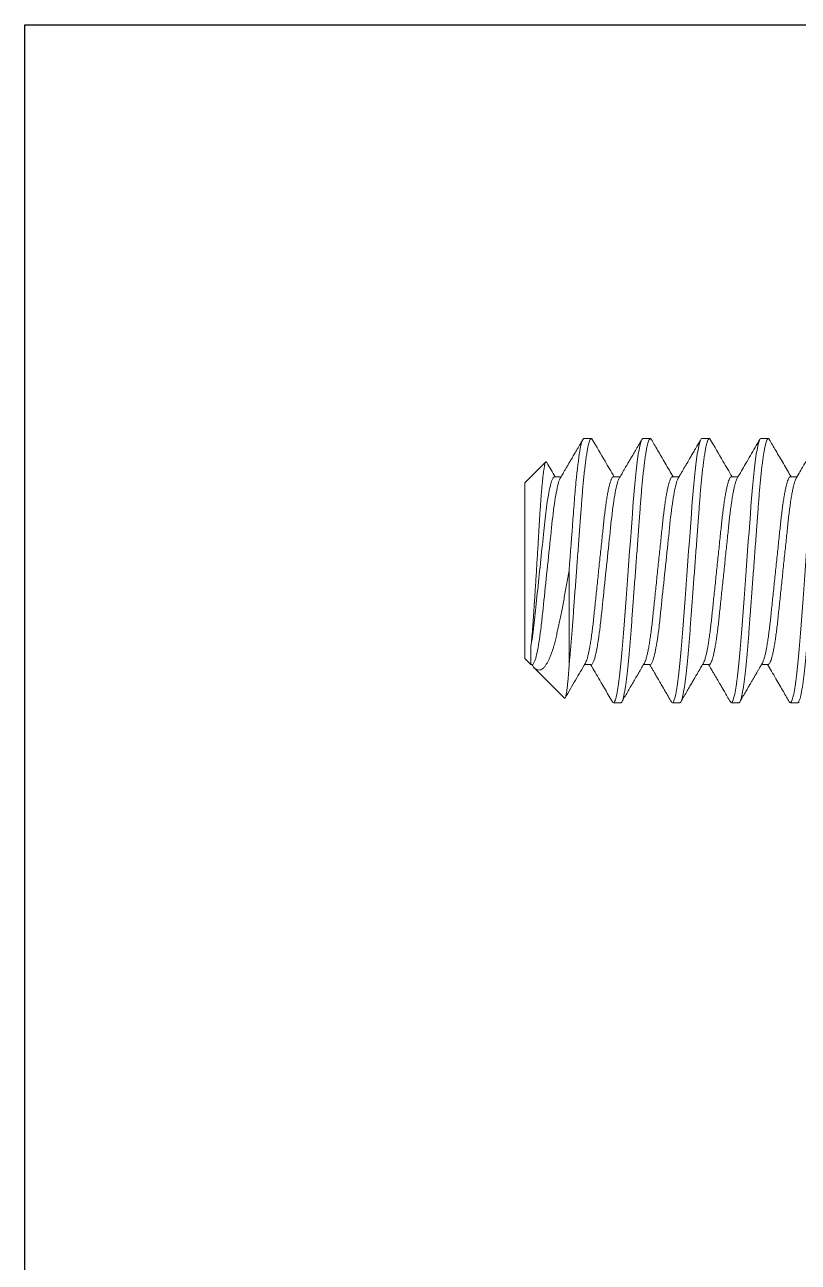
# Model space of a CAD drawing. Header units: inches. Extents: x 1.3 to 19.8, y 1.7 to 13.
# Drawn here: x 13.722 to 14.049, y 7.983 to 8.507 of the extents above; entities that cross this region are included whole.
import ezdxf

# ---------------------------------------------------------------- set-up
doc = ezdxf.new("R2010")
doc.units = ezdxf.units.IN
doc.header["$MEASUREMENT"] = 0
doc.linetypes.add('SLD-Solid', pattern=[0])
doc.layers.add('Fastener', color=134, linetype='Continuous')
doc.layers.add('Solenoid', color=6, linetype='Continuous')

msp = doc.modelspace()

# ---------------------------------------------------------------- linework, layer by layer
at = {"layer": 'Fastener', "linetype": 'SLD-Solid', "lineweight": 15}
for p, q in [((13.95854, 8.33187), (13.96166, 8.33187)), ((13.98354, 8.33187), (13.98666, 8.33187)), ((14.00854, 8.33187), (14.01166, 8.33187)), ((14.03354, 8.33187), (14.03666, 8.33187)), ((13.93354, 8.31312), (13.94236, 8.32194)), ((13.93354, 8.31312), (13.93354, 8.23862)), ((13.94604, 8.31563), (13.94886, 8.31563)), ((13.97104, 8.31563), (13.97386, 8.31563)), ((13.99604, 8.31563), (13.99886, 8.31563)), ((14.02104, 8.31563), (14.02386, 8.31563)), ((14.04604, 8.31563), (14.04886, 8.31563)), ((13.95229, 8.23591), (13.95229, 8.27587)), ((13.93605, 8.2361), (13.93605, 8.24366)), ((13.93605, 8.2361), (13.93354, 8.23862)), ((13.93666, 8.2361), (13.93605, 8.2361)), ((13.95029, 8.22187), (13.93749, 8.23466)), ((13.96166, 8.2361), (13.95885, 8.2361)), ((13.98666, 8.2361), (13.98385, 8.2361)), ((14.01166, 8.2361), (14.00884, 8.2361)), ((14.03666, 8.2361), (14.03384, 8.2361)), ((13.97416, 8.21987), (13.97104, 8.21987)), ((13.99916, 8.21987), (13.99604, 8.21987)), ((14.02416, 8.21987), (14.02104, 8.21987)), ((14.04916, 8.21987), (14.04604, 8.21987))]:
    msp.add_line(p, q, dxfattribs=at)
at = {"layer": 'Fastener', "linetype": 'SLD-Solid', "lineweight": 15, "flags": 128}
for points in [[(13.9706, 8.22028), (13.9708, 8.21999), (13.97104, 8.21987), (13.9713, 8.22), (13.97157, 8.22043), (13.97186, 8.22116), (13.97215, 8.22219), (13.97246, 8.22352), (13.97277, 8.22515), (13.97306, 8.22695), (13.97336, 8.229), (13.97365, 8.23128), (13.97394, 8.23377), (13.97422, 8.23645), (13.97451, 8.23947), (13.97479, 8.24264), (13.97506, 8.24594), (13.97532, 8.24934), (13.97558, 8.25291), (13.97586, 8.25666), (13.97613, 8.26033), (13.97642, 8.26411), (13.9767, 8.26798), (13.977, 8.27191), (13.97729, 8.27587), (13.9776, 8.28006), (13.97791, 8.28422), (13.97822, 8.28831), (13.97851, 8.2923), (13.9788, 8.29616), (13.97908, 8.29986), (13.97932, 8.30318), (13.97956, 8.30636), (13.97982, 8.30946), (13.98008, 8.31244), (13.98036, 8.31528), (13.98066, 8.31812), (13.98097, 8.32074), (13.98128, 8.32312), (13.98159, 8.32524), (13.9819, 8.32708), (13.98221, 8.32862), (13.98249, 8.32981), (13.98277, 8.33072), (13.98304, 8.33136), (13.9833, 8.33174), (13.98354, 8.33187), (13.98354, 8.33187)], [(13.9956, 8.22028), (13.9958, 8.21999), (13.99604, 8.21987), (13.9963, 8.22), (13.99657, 8.22043), (13.99686, 8.22116), (13.99715, 8.22219), (13.99746, 8.22352), (13.99777, 8.22515), (13.99806, 8.22695), (13.99836, 8.229), (13.99865, 8.23128), (13.99894, 8.23377), (13.99922, 8.23645), (13.99951, 8.23947), (13.99979, 8.24264), (14.00006, 8.24594), (14.00032, 8.24934), (14.00058, 8.25291), (14.00086, 8.25666), (14.00113, 8.26033), (14.00142, 8.26411), (14.0017, 8.26798), (14.002, 8.27191), (14.00229, 8.27587), (14.0026, 8.28006), (14.00291, 8.28422), (14.00322, 8.28831), (14.00351, 8.2923), (14.0038, 8.29616), (14.00408, 8.29986), (14.00432, 8.30318), (14.00456, 8.30636), (14.00482, 8.30946), (14.00508, 8.31244), (14.00536, 8.31528), (14.00566, 8.31812), (14.00597, 8.32074), (14.00628, 8.32312), (14.00659, 8.32524), (14.0069, 8.32708), (14.00721, 8.32862), (14.00749, 8.32981), (14.00777, 8.33072), (14.00804, 8.33136), (14.0083, 8.33174), (14.00854, 8.33187), (14.00854, 8.33187)], [(14.0206, 8.22028), (14.0208, 8.21999), (14.02104, 8.21987), (14.0213, 8.22), (14.02157, 8.22043), (14.02186, 8.22116), (14.02215, 8.22219), (14.02246, 8.22352), (14.02277, 8.22515), (14.02306, 8.22695), (14.02336, 8.229), (14.02365, 8.23128), (14.02394, 8.23377), (14.02422, 8.23645), (14.02451, 8.23947), (14.02479, 8.24264), (14.02506, 8.24594), (14.02532, 8.24934), (14.02558, 8.25291), (14.02586, 8.25666), (14.02613, 8.26033), (14.02642, 8.26411), (14.0267, 8.26798), (14.027, 8.27191), (14.02729, 8.27587), (14.0276, 8.28006), (14.02791, 8.28422), (14.02822, 8.28831), (14.02851, 8.2923), (14.0288, 8.29616), (14.02908, 8.29986), (14.02932, 8.30318), (14.02956, 8.30636), (14.02982, 8.30946), (14.03008, 8.31244), (14.03036, 8.31528), (14.03066, 8.31812), (14.03097, 8.32074), (14.03128, 8.32312), (14.03159, 8.32524), (14.0319, 8.32708), (14.03221, 8.32862), (14.03249, 8.32981), (14.03277, 8.33072), (14.03304, 8.33136), (14.0333, 8.33174), (14.03354, 8.33187), (14.03354, 8.33187)], [(14.0456, 8.22028), (14.0458, 8.21999), (14.04604, 8.21987), (14.0463, 8.22), (14.04657, 8.22043), (14.04686, 8.22116), (14.04715, 8.22219), (14.04746, 8.22352), (14.04777, 8.22515), (14.04806, 8.22695), (14.04836, 8.229), (14.04865, 8.23128), (14.04894, 8.23377), (14.04922, 8.23645), (14.04951, 8.23947), (14.04979, 8.24264), (14.05006, 8.24594), (14.05032, 8.24934), (14.05058, 8.25291), (14.05086, 8.25666), (14.05113, 8.26033), (14.05142, 8.26411), (14.0517, 8.26798), (14.052, 8.27191), (14.05229, 8.27587), (14.0526, 8.28006), (14.05291, 8.28422), (14.05322, 8.28831), (14.05351, 8.2923), (14.0538, 8.29616), (14.05408, 8.29986), (14.05432, 8.30318), (14.05456, 8.30636), (14.05482, 8.30946), (14.05508, 8.31244), (14.05536, 8.31528), (14.05566, 8.31812), (14.05597, 8.32074), (14.05628, 8.32312), (14.05659, 8.32524), (14.0569, 8.32708), (14.05721, 8.32862), (14.05749, 8.32981), (14.05777, 8.33072), (14.05804, 8.33136), (14.0583, 8.33174), (14.05854, 8.33187), (14.05854, 8.33187)]]:
    msp.add_lwpolyline(points, dxfattribs=at)
at = {"layer": 'Fastener', "linetype": 'SLD-Solid', "lineweight": 15}
for points, knots in [([(13.94853, 8.31506), (13.94874, 8.31543), (13.94913, 8.31609), (13.94965, 8.31698), (13.95005, 8.31767), (13.95035, 8.31818), (13.95061, 8.31862), (13.9509, 8.31911), (13.95126, 8.31973), (13.95177, 8.3206), (13.95244, 8.32175), (13.9533, 8.32322), (13.9543, 8.32494), (13.95544, 8.3269), (13.95672, 8.32911), (13.95763, 8.33066), (13.9581, 8.33148)], [0, 0, 0, 0, 0.066473, 0.120704, 0.162677, 0.192378, 0.214515, 0.24394, 0.281743, 0.327929, 0.40256, 0.492117, 0.596618, 0.716083, 0.850534, 1, 1, 1, 1]), ([(13.95229, 8.23591), (13.95231, 8.23609), (13.95243, 8.23723), (13.95264, 8.23942), (13.95292, 8.2426), (13.95319, 8.2459), (13.95344, 8.24933), (13.95371, 8.25291), (13.95398, 8.25659), (13.95426, 8.26033), (13.95454, 8.26411), (13.95483, 8.26798), (13.95512, 8.27191), (13.95542, 8.27594), (13.95573, 8.28006), (13.95604, 8.28422), (13.95634, 8.28831), (13.95664, 8.2923), (13.95692, 8.29616), (13.9572, 8.29979), (13.95745, 8.3032), (13.95769, 8.3064), (13.95794, 8.3095), (13.95821, 8.31248), (13.95849, 8.31538), (13.95879, 8.31816), (13.95909, 8.32078), (13.9594, 8.32316), (13.95972, 8.32528), (13.96003, 8.32712), (13.96033, 8.32864), (13.96062, 8.32985), (13.9609, 8.33076), (13.96116, 8.3314), (13.96142, 8.33178), (13.96167, 8.3319), (13.96189, 8.33181), (13.96204, 8.33155), (13.9621, 8.33145)], [0, 0, 0, 0, 0.005512, 0.035036, 0.06419, 0.092905, 0.121218, 0.149866, 0.178961, 0.206744, 0.234803, 0.263073, 0.291486, 0.31997, 0.350178, 0.380301, 0.410254, 0.439956, 0.46933, 0.498304, 0.525197, 0.551921, 0.579059, 0.606581, 0.634427, 0.664247, 0.694283, 0.724452, 0.754671, 0.784853, 0.814914, 0.84307, 0.870978, 0.898573, 0.925798, 0.952597, 0.981033, 1, 1, 1, 1]), ([(13.95229, 8.27587), (13.95285, 8.28337), (13.9534, 8.29085), (13.95415, 8.30082), (13.95437, 8.3039), (13.95484, 8.30982), (13.9551, 8.31266), (13.95589, 8.32052), (13.95646, 8.32483), (13.95756, 8.3305), (13.95809, 8.33187), (13.95854, 8.33187)], [0, 0, 0, 0, 0.25, 0.25, 0.375, 0.375, 0.5, 0.5, 0.75, 0.75, 1, 1, 1, 1]), ([(13.9621, 8.33148), (13.96389, 8.3284), (13.96697, 8.32311), (13.97006, 8.31783), (13.97135, 8.31563)], [0, 0, 0, 0, 0.582178, 1, 1, 1, 1]), ([(13.97353, 8.31506), (13.97374, 8.31543), (13.97413, 8.31609), (13.97465, 8.31698), (13.97505, 8.31766), (13.97535, 8.31818), (13.97561, 8.31862), (13.9759, 8.31911), (13.97626, 8.31973), (13.97677, 8.3206), (13.97744, 8.32175), (13.97829, 8.32322), (13.97929, 8.32493), (13.98044, 8.3269), (13.98172, 8.3291), (13.98263, 8.33066), (13.9831, 8.33148)], [0, 0, 0, 0, 0.066419, 0.120613, 0.162564, 0.192262, 0.214408, 0.243843, 0.281656, 0.327852, 0.402497, 0.492069, 0.596584, 0.716061, 0.850524, 1, 1, 1, 1]), ([(13.97416, 8.21987), (13.97425, 8.21989), (13.97442, 8.21995), (13.9747, 8.22039), (13.97498, 8.22111), (13.97528, 8.22214), (13.97558, 8.22347), (13.97589, 8.22507), (13.97619, 8.22691), (13.97648, 8.22896), (13.97677, 8.23124), (13.97706, 8.23373), (13.97735, 8.23646), (13.97764, 8.23942), (13.97792, 8.2426), (13.97819, 8.2459), (13.97844, 8.24933), (13.97871, 8.25291), (13.97898, 8.25659), (13.97926, 8.26033), (13.97954, 8.26411), (13.97983, 8.26798), (13.98012, 8.27191), (13.98042, 8.27594), (13.98073, 8.28006), (13.98104, 8.28422), (13.98134, 8.28831), (13.98164, 8.2923), (13.98192, 8.29616), (13.9822, 8.29979), (13.98245, 8.3032), (13.98269, 8.3064), (13.98294, 8.3095), (13.98321, 8.31248), (13.98349, 8.31538), (13.98379, 8.31816), (13.98409, 8.32078), (13.9844, 8.32316), (13.98472, 8.32528), (13.98503, 8.32712), (13.98533, 8.32864), (13.98562, 8.32985), (13.9859, 8.33076), (13.98616, 8.3314), (13.98642, 8.33178), (13.98667, 8.3319), (13.98689, 8.33181), (13.98704, 8.33155), (13.9871, 8.33145)], [0, 0, 0, 0, 0.021665, 0.043691, 0.06603, 0.088627, 0.111423, 0.134358, 0.156052, 0.177758, 0.199421, 0.220986, 0.242402, 0.264895, 0.287106, 0.308983, 0.330554, 0.352379, 0.374546, 0.395712, 0.41709, 0.438628, 0.460274, 0.481975, 0.50499, 0.527939, 0.550759, 0.573388, 0.595767, 0.617841, 0.63833, 0.65869, 0.679366, 0.700333, 0.721549, 0.744267, 0.76715, 0.790135, 0.813158, 0.836153, 0.859054, 0.880506, 0.901768, 0.922792, 0.943533, 0.96395, 0.985615, 1, 1, 1, 1]), ([(13.9871, 8.33148), (13.98752, 8.33076), (13.98841, 8.32924), (13.9898, 8.32684), (13.99133, 8.32422), (13.99299, 8.32137), (13.99468, 8.31848), (13.99581, 8.31654), (13.99635, 8.31563)], [0, 0, 0, 0, 0.1364762, 0.287464, 0.4529202, 0.6327932, 0.8270283, 1, 1, 1, 1]), ([(13.99853, 8.31507), (13.99882, 8.31556), (13.99935, 8.31647), (14.00009, 8.31772), (14.00068, 8.31874), (14.00114, 8.31953), (14.00147, 8.32009), (14.00171, 8.32051), (14.00195, 8.32092), (14.00232, 8.32154), (14.00285, 8.32246), (14.00358, 8.32371), (14.00447, 8.32524), (14.00553, 8.32707), (14.00676, 8.32918), (14.00764, 8.33068), (14.0081, 8.33148)], [0, 0, 0, 0, 0.090507, 0.166868, 0.229061, 0.277066, 0.31087, 0.331055, 0.353774, 0.386293, 0.444906, 0.520961, 0.614476, 0.72547, 0.853968, 1, 1, 1, 1]), ([(13.99916, 8.21987), (13.99925, 8.21989), (13.99942, 8.21995), (13.9997, 8.22039), (13.99998, 8.22111), (14.00028, 8.22214), (14.00058, 8.22347), (14.00089, 8.22507), (14.00119, 8.22691), (14.00148, 8.22896), (14.00177, 8.23124), (14.00206, 8.23373), (14.00235, 8.23646), (14.00264, 8.23942), (14.00292, 8.2426), (14.00319, 8.2459), (14.00344, 8.24933), (14.00371, 8.25291), (14.00398, 8.25659), (14.00426, 8.26033), (14.00454, 8.26411), (14.00483, 8.26798), (14.00512, 8.27191), (14.00542, 8.27594), (14.00573, 8.28006), (14.00604, 8.28422), (14.00634, 8.28831), (14.00664, 8.2923), (14.00692, 8.29616), (14.0072, 8.29979), (14.00745, 8.3032), (14.00769, 8.3064), (14.00794, 8.3095), (14.00821, 8.31248), (14.00849, 8.31538), (14.00879, 8.31816), (14.00909, 8.32078), (14.0094, 8.32316), (14.00972, 8.32528), (14.01003, 8.32712), (14.01033, 8.32864), (14.01062, 8.32985), (14.0109, 8.33076), (14.01116, 8.3314), (14.01142, 8.33178), (14.01167, 8.3319), (14.01189, 8.33181), (14.01204, 8.33155), (14.0121, 8.33145)], [0, 0, 0, 0, 0.021664, 0.04369, 0.066027, 0.088623, 0.111419, 0.134353, 0.156046, 0.177751, 0.199413, 0.220977, 0.242392, 0.264884, 0.287094, 0.308971, 0.330541, 0.352365, 0.374531, 0.395697, 0.417073, 0.43861, 0.460256, 0.481956, 0.50497, 0.527919, 0.550738, 0.573366, 0.595744, 0.617817, 0.638305, 0.658664, 0.679339, 0.700306, 0.72152, 0.744238, 0.76712, 0.790104, 0.813126, 0.83612, 0.859021, 0.880472, 0.901733, 0.922756, 0.943496, 0.963912, 0.985576, 1, 1, 1, 1]), ([(14.0121, 8.33148), (14.01389, 8.3284), (14.01697, 8.32311), (14.02006, 8.31783), (14.02135, 8.31563)], [0, 0, 0, 0, 0.582332, 1, 1, 1, 1]), ([(14.02353, 8.31507), (14.02471, 8.31709), (14.02658, 8.32028), (14.02977, 8.32575), (14.03178, 8.3292), (14.0331, 8.33148)], [0, 0, 0, 0, 0.3697537, 0.5844772, 1, 1, 1, 1]), ([(14.02416, 8.21987), (14.02425, 8.21989), (14.02442, 8.21995), (14.0247, 8.22039), (14.02498, 8.22111), (14.02528, 8.22214), (14.02558, 8.22347), (14.02589, 8.22507), (14.02619, 8.22691), (14.02648, 8.22896), (14.02677, 8.23124), (14.02706, 8.23373), (14.02735, 8.23646), (14.02764, 8.23942), (14.02792, 8.2426), (14.02819, 8.2459), (14.02844, 8.24933), (14.02871, 8.25291), (14.02898, 8.25659), (14.02926, 8.26033), (14.02954, 8.26411), (14.02983, 8.26798), (14.03012, 8.27191), (14.03042, 8.27594), (14.03073, 8.28006), (14.03104, 8.28422), (14.03134, 8.28831), (14.03164, 8.2923), (14.03192, 8.29616), (14.0322, 8.29979), (14.03245, 8.3032), (14.03269, 8.3064), (14.03294, 8.3095), (14.03321, 8.31248), (14.03349, 8.31538), (14.03379, 8.31816), (14.03409, 8.32078), (14.0344, 8.32316), (14.03472, 8.32528), (14.03503, 8.32712), (14.03533, 8.32864), (14.03562, 8.32985), (14.0359, 8.33076), (14.03616, 8.3314), (14.03642, 8.33178), (14.03667, 8.3319), (14.03689, 8.33181), (14.03704, 8.33155), (14.0371, 8.33144)], [0, 0, 0, 0, 0.021663, 0.043687, 0.066023, 0.088618, 0.111412, 0.134344, 0.156036, 0.17774, 0.1994, 0.220963, 0.242377, 0.264867, 0.287076, 0.308951, 0.33052, 0.352343, 0.374507, 0.395672, 0.417047, 0.438583, 0.460227, 0.481926, 0.504938, 0.527885, 0.550703, 0.57333, 0.595706, 0.617778, 0.638265, 0.658623, 0.679296, 0.700262, 0.721475, 0.744191, 0.767072, 0.790055, 0.813075, 0.836067, 0.858967, 0.880416, 0.901676, 0.922697, 0.943436, 0.963851, 0.985514, 1, 1, 1, 1]), ([(14.0371, 8.33148), (14.03755, 8.33071), (14.03848, 8.32911), (14.03992, 8.32663), (14.04146, 8.32398), (14.04311, 8.32116), (14.04475, 8.31836), (14.04584, 8.31649), (14.04635, 8.31563)], [0, 0, 0, 0, 0.145435, 0.301784, 0.469011, 0.647072, 0.835922, 1, 1, 1, 1]), ([(14.04853, 8.31507), (14.04906, 8.31597), (14.05005, 8.31766), (14.05144, 8.32004), (14.05263, 8.32208), (14.05362, 8.32378), (14.05437, 8.32506), (14.0549, 8.32597), (14.05528, 8.32663), (14.05567, 8.32729), (14.05612, 8.32808), (14.05669, 8.32905), (14.05736, 8.3302), (14.05784, 8.33103), (14.0581, 8.33148)], [0, 0, 0, 0, 0.16532, 0.310169, 0.434496, 0.538252, 0.621396, 0.668147, 0.704366, 0.741381, 0.789447, 0.848567, 0.918749, 1, 1, 1, 1]), ([(14.04916, 8.21987), (14.04925, 8.21989), (14.04942, 8.21995), (14.0497, 8.22039), (14.04998, 8.22111), (14.05028, 8.22214), (14.05058, 8.22347), (14.05089, 8.22507), (14.05119, 8.22691), (14.05148, 8.22896), (14.05177, 8.23124), (14.05206, 8.23373), (14.05235, 8.23646), (14.05264, 8.23942), (14.05292, 8.2426), (14.05319, 8.2459), (14.05344, 8.24933), (14.05371, 8.25291), (14.05398, 8.25659), (14.05426, 8.26033), (14.05454, 8.26411), (14.05483, 8.26798), (14.05512, 8.27191), (14.05542, 8.27594), (14.05573, 8.28006), (14.05604, 8.28422), (14.05634, 8.28831), (14.05664, 8.2923), (14.05692, 8.29616), (14.0572, 8.29979), (14.05745, 8.3032), (14.05769, 8.3064), (14.05794, 8.3095), (14.05821, 8.31248), (14.05849, 8.31538), (14.05879, 8.31816), (14.05909, 8.32078), (14.0594, 8.32316), (14.05972, 8.32528), (14.06003, 8.32712), (14.06033, 8.32864), (14.06062, 8.32985), (14.0609, 8.33076), (14.06116, 8.3314), (14.06142, 8.33178), (14.06167, 8.3319), (14.06189, 8.33181), (14.06204, 8.33155), (14.0621, 8.33144)], [0, 0, 0, 0, 0.0216622, 0.0436858, 0.0660217, 0.0886155, 0.1114092, 0.1343411, 0.1560326, 0.1777356, 0.1993956, 0.2209583, 0.2423712, 0.2648613, 0.2870698, 0.3089442, 0.3305122, 0.3523351, 0.3744988, 0.3956628, 0.4170373, 0.4385726, 0.4602164, 0.4819148, 0.5049266, 0.5278731, 0.5506904, 0.5733164, 0.5956925, 0.6177639, 0.6382504, 0.6586077, 0.6792808, 0.7002456, 0.7214582, 0.7441736, 0.767054, 0.7900364, 0.8130562, 0.8360479, 0.8589468, 0.8803957, 0.9016549, 0.9226761, 0.9434146, 0.9638292, 0.9854913, 1, 1, 1, 1]), ([(13.93605, 8.24366), (13.93612, 8.24426), (13.93627, 8.24547), (13.93648, 8.24759), (13.93669, 8.24992), (13.93689, 8.25245), (13.93708, 8.25513), (13.93727, 8.25796), (13.93746, 8.26094), (13.93767, 8.26408), (13.93788, 8.26734), (13.9381, 8.27072), (13.93832, 8.27419), (13.93854, 8.27771), (13.93876, 8.28123), (13.93897, 8.28475), (13.93919, 8.28826), (13.93939, 8.2917), (13.93959, 8.29501), (13.93978, 8.2982), (13.93997, 8.30129), (13.94017, 8.30426), (13.94038, 8.30706), (13.94059, 8.30969), (13.94081, 8.31212), (13.94103, 8.31434), (13.94125, 8.3163), (13.94146, 8.31801), (13.94168, 8.31944), (13.94189, 8.32057), (13.9421, 8.32138), (13.94229, 8.32188), (13.94248, 8.32205), (13.94263, 8.32201), (13.94271, 8.32182), (13.94273, 8.32178)], [0, 0, 0, 0, 0.028588, 0.057177, 0.086596, 0.116014, 0.144597, 0.173183, 0.202523, 0.231862, 0.261804, 0.291745, 0.322524, 0.353303, 0.383796, 0.414288, 0.445666, 0.477044, 0.507536, 0.538029, 0.569354, 0.60068, 0.632185, 0.66369, 0.696057, 0.728425, 0.760822, 0.793219, 0.826557, 0.859895, 0.892292, 0.924689, 0.957999, 0.991312, 1, 1, 1, 1]), ([(13.94274, 8.32179), (13.94277, 8.32175), (13.9434, 8.32066), (13.9446, 8.3186), (13.94578, 8.31659), (13.94635, 8.31563)], [0, 0, 0, 0, 0.019031, 0.532053, 1, 1, 1, 1]), ([(13.93605, 8.24366), (13.9365, 8.24615), (13.93693, 8.24919), (13.93771, 8.2558), (13.93806, 8.25935), (13.93889, 8.26724), (13.93933, 8.2715), (13.94023, 8.28003), (13.94067, 8.2843), (13.9415, 8.29221), (13.94185, 8.29577), (13.94263, 8.30239), (13.94306, 8.30544), (13.94395, 8.31047), (13.94441, 8.31244), (13.94527, 8.31501), (13.94568, 8.31563), (13.94604, 8.31563)], [0, 0, 0, 0, 0.125, 0.125, 0.25, 0.25, 0.375, 0.375, 0.5, 0.5, 0.625, 0.625, 0.75, 0.75, 0.875, 0.875, 1, 1, 1, 1]), ([(13.93666, 8.2361), (13.93709, 8.2361), (13.93758, 8.23696), (13.93862, 8.24056), (13.93916, 8.2433), (13.93992, 8.24836), (13.94017, 8.2502), (13.94063, 8.25408), (13.94084, 8.25607), (13.94151, 8.26249), (13.94202, 8.26735), (13.94307, 8.27736), (13.94361, 8.28248), (13.9446, 8.29193), (13.94501, 8.29614), (13.94594, 8.30383), (13.94647, 8.30727), (13.94752, 8.31248), (13.94805, 8.31425), (13.94853, 8.31506)], [0, 0, 0, 0, 0.125, 0.125, 0.25, 0.25, 0.3125, 0.3125, 0.375, 0.375, 0.5, 0.5, 0.625, 0.625, 0.75, 0.75, 0.875, 0.875, 1, 1, 1, 1]), ([(13.95917, 8.23667), (13.95918, 8.23667), (13.95929, 8.23683), (13.95954, 8.23741), (13.9599, 8.23844), (13.96026, 8.2398), (13.96063, 8.24144), (13.961, 8.24334), (13.96137, 8.24548), (13.96172, 8.24785), (13.96207, 8.25042), (13.9624, 8.25316), (13.96271, 8.25603), (13.96303, 8.25905), (13.96336, 8.26221), (13.9637, 8.2655), (13.96406, 8.26889), (13.96442, 8.27236), (13.96479, 8.27589), (13.96516, 8.27944), (13.96553, 8.28297), (13.9659, 8.28641), (13.96624, 8.28973), (13.96657, 8.29288), (13.96688, 8.29586), (13.96719, 8.29867), (13.96752, 8.30136), (13.96786, 8.30391), (13.96822, 8.3063), (13.96859, 8.30847), (13.96897, 8.31039), (13.96934, 8.31203), (13.96971, 8.31336), (13.97006, 8.31439), (13.97041, 8.31511), (13.97073, 8.31555), (13.97094, 8.3156), (13.97104, 8.31563)], [0, 0, 0, 0, 0.001158, 0.030715, 0.060627, 0.09078, 0.120511, 0.150239, 0.179845, 0.209214, 0.238761, 0.267841, 0.29636, 0.324907, 0.354012, 0.383048, 0.412426, 0.442037, 0.471766, 0.502035, 0.532179, 0.562077, 0.591614, 0.620683, 0.648684, 0.67672, 0.705295, 0.734319, 0.764224, 0.794373, 0.824643, 0.85491, 0.88505, 0.91441, 0.943421, 0.971982, 1, 1, 1, 1]), ([(13.96166, 8.2361), (13.96209, 8.2361), (13.96258, 8.23696), (13.96362, 8.24056), (13.96416, 8.2433), (13.96492, 8.24836), (13.96517, 8.2502), (13.96563, 8.25408), (13.96584, 8.25608), (13.96651, 8.26249), (13.96702, 8.26735), (13.96807, 8.27736), (13.96861, 8.28248), (13.9696, 8.29193), (13.97001, 8.29614), (13.97094, 8.30383), (13.97147, 8.30727), (13.97252, 8.31249), (13.97305, 8.31425), (13.97353, 8.31506)], [0, 0, 0, 0, 0.125, 0.125, 0.25, 0.25, 0.3125, 0.3125, 0.375, 0.375, 0.5, 0.5, 0.625, 0.625, 0.75, 0.75, 0.875, 0.875, 1, 1, 1, 1]), ([(13.98417, 8.23667), (13.98418, 8.23667), (13.98429, 8.23683), (13.98454, 8.23741), (13.9849, 8.23844), (13.98526, 8.2398), (13.98563, 8.24144), (13.986, 8.24334), (13.98637, 8.24548), (13.98672, 8.24785), (13.98707, 8.25042), (13.9874, 8.25316), (13.98771, 8.25603), (13.98803, 8.25905), (13.98836, 8.26221), (13.9887, 8.2655), (13.98906, 8.26889), (13.98942, 8.27236), (13.98979, 8.27589), (13.99016, 8.27944), (13.99053, 8.28297), (13.9909, 8.28641), (13.99124, 8.28973), (13.99157, 8.29288), (13.99188, 8.29586), (13.99219, 8.29867), (13.99252, 8.30136), (13.99286, 8.30391), (13.99322, 8.3063), (13.99359, 8.30847), (13.99397, 8.31039), (13.99434, 8.31203), (13.99471, 8.31336), (13.99506, 8.31439), (13.99541, 8.31511), (13.99573, 8.31555), (13.99594, 8.3156), (13.99604, 8.31563)], [0, 0, 0, 0, 0.0010932, 0.0306516, 0.0605661, 0.090721, 0.120454, 0.1501834, 0.1797912, 0.2091624, 0.238711, 0.2677936, 0.2963142, 0.3248633, 0.3539704, 0.3830075, 0.4123874, 0.4420007, 0.4717319, 0.5020026, 0.5321488, 0.562049, 0.5915876, 0.620658, 0.6486611, 0.676699, 0.7052763, 0.7343013, 0.7642087, 0.7943593, 0.8246314, 0.8549006, 0.8850423, 0.9144046, 0.9434175, 0.9719798, 1, 1, 1, 1]), ([(13.98666, 8.2361), (13.98709, 8.2361), (13.98758, 8.23696), (13.98862, 8.24056), (13.98916, 8.2433), (13.98992, 8.24836), (13.99017, 8.2502), (13.99063, 8.25408), (13.99084, 8.25608), (13.99151, 8.26249), (13.99202, 8.26735), (13.99307, 8.27736), (13.99361, 8.28249), (13.9946, 8.29194), (13.99501, 8.29614), (13.99594, 8.30383), (13.99647, 8.30727), (13.99752, 8.31249), (13.99805, 8.31425), (13.99853, 8.31507)], [0, 0, 0, 0, 0.125, 0.125, 0.25, 0.25, 0.3125, 0.3125, 0.375, 0.375, 0.5, 0.5, 0.625, 0.625, 0.75, 0.75, 0.875, 0.875, 1, 1, 1, 1]), ([(14.00917, 8.23667), (14.00918, 8.23668), (14.00929, 8.23683), (14.00954, 8.23741), (14.0099, 8.23844), (14.01026, 8.2398), (14.01063, 8.24144), (14.011, 8.24334), (14.01137, 8.24548), (14.01172, 8.24785), (14.01207, 8.25042), (14.0124, 8.25316), (14.01271, 8.25603), (14.01303, 8.25905), (14.01336, 8.26221), (14.0137, 8.2655), (14.01406, 8.26889), (14.01442, 8.27236), (14.01479, 8.27589), (14.01516, 8.27944), (14.01553, 8.28297), (14.0159, 8.28641), (14.01624, 8.28973), (14.01657, 8.29288), (14.01688, 8.29586), (14.01719, 8.29867), (14.01752, 8.30136), (14.01786, 8.30391), (14.01822, 8.3063), (14.01859, 8.30847), (14.01897, 8.31039), (14.01934, 8.31203), (14.01971, 8.31336), (14.02006, 8.31439), (14.02041, 8.31511), (14.02073, 8.31555), (14.02094, 8.3156), (14.02104, 8.31563)], [0, 0, 0, 0, 0.0010345, 0.0305946, 0.0605109, 0.0906676, 0.1204024, 0.1501335, 0.1797431, 0.2091159, 0.2386663, 0.2677506, 0.2962729, 0.3248236, 0.3539325, 0.3829712, 0.4123529, 0.4419679, 0.4717009, 0.5019734, 0.5321213, 0.5620232, 0.5915637, 0.6206357, 0.6486404, 0.67668, 0.705259, 0.7342857, 0.7641948, 0.7943472, 0.8246211, 0.8548921, 0.8850356, 0.9143996, 0.9434142, 0.9719781, 1, 1, 1, 1]), ([(14.01166, 8.2361), (14.01177, 8.23613), (14.01198, 8.23619), (14.01231, 8.23664), (14.01266, 8.23739), (14.01302, 8.23844), (14.01339, 8.2398), (14.01376, 8.24144), (14.01413, 8.24334), (14.01449, 8.24548), (14.01485, 8.24785), (14.01519, 8.25042), (14.01553, 8.25316), (14.01584, 8.25603), (14.01615, 8.25905), (14.01648, 8.26221), (14.01683, 8.2655), (14.01718, 8.26889), (14.01755, 8.27236), (14.01792, 8.27589), (14.01829, 8.27944), (14.01866, 8.28297), (14.01902, 8.28641), (14.01937, 8.28973), (14.0197, 8.29288), (14.02001, 8.29586), (14.02031, 8.29867), (14.02064, 8.30136), (14.02099, 8.30391), (14.02135, 8.3063), (14.02172, 8.30847), (14.02209, 8.31039), (14.02246, 8.31203), (14.02283, 8.31337), (14.02319, 8.31437), (14.02342, 8.31492), (14.02353, 8.31507), (14.02353, 8.31507)], [0, 0, 0, 0, 0.028533, 0.057627, 0.087184, 0.117097, 0.14725, 0.176982, 0.20671, 0.236316, 0.265686, 0.295233, 0.324315, 0.352834, 0.381381, 0.410487, 0.439523, 0.468901, 0.498513, 0.528243, 0.558512, 0.588657, 0.618556, 0.648093, 0.677162, 0.705164, 0.7332, 0.761776, 0.7908, 0.820706, 0.850855, 0.881126, 0.911394, 0.941534, 0.970895, 0.999906, 1, 1, 1, 1]), ([(14.03417, 8.23667), (14.03418, 8.23668), (14.03429, 8.23683), (14.03454, 8.23741), (14.0349, 8.23844), (14.03526, 8.2398), (14.03563, 8.24144), (14.036, 8.24334), (14.03637, 8.24548), (14.03672, 8.24785), (14.03707, 8.25042), (14.0374, 8.25316), (14.03771, 8.25603), (14.03803, 8.25905), (14.03836, 8.26221), (14.0387, 8.2655), (14.03906, 8.26889), (14.03942, 8.27236), (14.03979, 8.27589), (14.04016, 8.27944), (14.04053, 8.28297), (14.0409, 8.28641), (14.04124, 8.28973), (14.04157, 8.29288), (14.04188, 8.29586), (14.04219, 8.29867), (14.04252, 8.30136), (14.04286, 8.30391), (14.04322, 8.3063), (14.04359, 8.30847), (14.04397, 8.31039), (14.04434, 8.31203), (14.04471, 8.31336), (14.04506, 8.31439), (14.04541, 8.31511), (14.04573, 8.31555), (14.04594, 8.3156), (14.04604, 8.31563)], [0, 0, 0, 0, 0.0010764, 0.0306353, 0.0605503, 0.0907057, 0.1204392, 0.1501691, 0.1797775, 0.2091491, 0.2386982, 0.2677813, 0.2963024, 0.3248519, 0.3539596, 0.3829971, 0.4123776, 0.4419913, 0.471723, 0.5019943, 0.532141, 0.5620416, 0.5915808, 0.6206516, 0.6486552, 0.6766935, 0.7052713, 0.7342969, 0.7642047, 0.7943558, 0.8246285, 0.8548982, 0.8850404, 0.9144031, 0.9434165, 0.9719793, 1, 1, 1, 1]), ([(14.03666, 8.2361), (14.03677, 8.23613), (14.03698, 8.23619), (14.03731, 8.23664), (14.03766, 8.23739), (14.03802, 8.23844), (14.03839, 8.2398), (14.03876, 8.24144), (14.03913, 8.24334), (14.03949, 8.24548), (14.03985, 8.24785), (14.04019, 8.25042), (14.04053, 8.25316), (14.04084, 8.25603), (14.04115, 8.25905), (14.04148, 8.26221), (14.04183, 8.2655), (14.04218, 8.26889), (14.04255, 8.27236), (14.04292, 8.27589), (14.04329, 8.27944), (14.04366, 8.28297), (14.04402, 8.28641), (14.04437, 8.28973), (14.0447, 8.29288), (14.04501, 8.29586), (14.04531, 8.29867), (14.04564, 8.30136), (14.04599, 8.30391), (14.04635, 8.3063), (14.04672, 8.30847), (14.04709, 8.31039), (14.04746, 8.31203), (14.04783, 8.31337), (14.04819, 8.31437), (14.04842, 8.31492), (14.04853, 8.31507), (14.04853, 8.31507)], [0, 0, 0, 0, 0.028534, 0.057627, 0.087185, 0.117098, 0.147252, 0.176984, 0.206712, 0.236319, 0.265689, 0.295236, 0.324318, 0.352837, 0.381385, 0.410491, 0.439527, 0.468906, 0.498518, 0.528248, 0.558518, 0.588663, 0.618562, 0.6481, 0.677169, 0.705171, 0.733208, 0.761784, 0.790808, 0.820714, 0.850864, 0.881135, 0.911403, 0.941543, 0.970905, 0.999916, 1, 1, 1, 1]), ([(13.95229, 8.27587), (13.95211, 8.27485), (13.95175, 8.27282), (13.95121, 8.26982), (13.95065, 8.26684), (13.9501, 8.26389), (13.94954, 8.26099), (13.94899, 8.25819), (13.94844, 8.25551), (13.94791, 8.25295), (13.94739, 8.25046), (13.94686, 8.24806), (13.9463, 8.2458), (13.94574, 8.24379), (13.94519, 8.24201), (13.94464, 8.24045), (13.94408, 8.23903), (13.9435, 8.23775), (13.9429, 8.23662), (13.94223, 8.23557), (13.94148, 8.23468), (13.94066, 8.23402), (13.93982, 8.23369), (13.93902, 8.2337), (13.93826, 8.23401), (13.93755, 8.23456), (13.93694, 8.23524), (13.93654, 8.23588), (13.9364, 8.2361)], [0, 0, 0, 0, 0.03729, 0.074609, 0.111899, 0.150273, 0.188677, 0.22705, 0.264341, 0.30166, 0.33895, 0.377504, 0.416102, 0.454655, 0.488693, 0.522762, 0.5568, 0.592048, 0.62733, 0.662578, 0.708998, 0.755419, 0.803189, 0.85096, 0.892415, 0.93387, 0.976466, 1, 1, 1, 1]), ([(13.95031, 8.22189), (13.95034, 8.22185), (13.95044, 8.22173), (13.95061, 8.22194), (13.95081, 8.22247), (13.95102, 8.22339), (13.95124, 8.22467), (13.95143, 8.22615), (13.95161, 8.22769), (13.95176, 8.22918), (13.95192, 8.231), (13.9521, 8.2332), (13.95223, 8.235), (13.95229, 8.23591)], [0, 0, 0, 0, 0.058346, 0.160845, 0.266057, 0.37127, 0.478347, 0.585425, 0.658853, 0.732341, 0.805769, 0.902611, 1, 1, 1, 1]), ([(13.95917, 8.23666), (13.95777, 8.23427), (13.95491, 8.22937), (13.95206, 8.22447), (13.9506, 8.22197)], [0, 0, 0, 0, 0.489333, 1, 1, 1, 1]), ([(13.9706, 8.22025), (13.96881, 8.22333), (13.96574, 8.22862), (13.96265, 8.2339), (13.96136, 8.2361)], [0, 0, 0, 0, 0.5823, 1, 1, 1, 1]), ([(13.98417, 8.23667), (13.98338, 8.2353), (13.98178, 8.23257), (13.97938, 8.22847), (13.97699, 8.22436), (13.9754, 8.22162), (13.9746, 8.22025)], [0, 0, 0, 0, 0.2495078, 0.4993264, 0.7494819, 1, 1, 1, 1]), ([(13.9956, 8.22025), (13.99515, 8.22103), (13.9943, 8.2225), (13.9931, 8.22456), (13.99206, 8.22635), (13.99117, 8.22786), (13.99045, 8.2291), (13.98991, 8.23003), (13.98952, 8.23069), (13.98922, 8.23121), (13.98887, 8.2318), (13.98839, 8.23262), (13.98775, 8.23372), (13.98706, 8.23491), (13.98657, 8.23574), (13.98636, 8.2361)], [0, 0, 0, 0, 0.147357, 0.277355, 0.390024, 0.485384, 0.563456, 0.624255, 0.661985, 0.688508, 0.723249, 0.773814, 0.843741, 0.930991, 1, 1, 1, 1]), ([(14.00917, 8.23667), (14.00896, 8.2363), (14.00858, 8.23564), (14.00805, 8.23475), (14.00765, 8.23406), (14.00735, 8.23355), (14.00709, 8.23311), (14.00681, 8.23262), (14.00644, 8.232), (14.00594, 8.23113), (14.00527, 8.22998), (14.00441, 8.22851), (14.00341, 8.22679), (14.00227, 8.22483), (14.00098, 8.22262), (14.00008, 8.22107), (13.9996, 8.22025)], [0, 0, 0, 0, 0.066504, 0.120758, 0.162745, 0.192451, 0.214586, 0.244006, 0.281806, 0.327987, 0.402611, 0.492161, 0.596653, 0.716107, 0.850547, 1, 1, 1, 1]), ([(14.0206, 8.22026), (14.02015, 8.22102), (14.01932, 8.22246), (14.01814, 8.22448), (14.01713, 8.22621), (14.01629, 8.22767), (14.01561, 8.22884), (14.01512, 8.22967), (14.0148, 8.23022), (14.01457, 8.23061), (14.01432, 8.23105), (14.01398, 8.23162), (14.0135, 8.23245), (14.01284, 8.23357), (14.0121, 8.23484), (14.01159, 8.23572), (14.01136, 8.2361)], [0, 0, 0, 0, 0.1450857, 0.2723151, 0.3817143, 0.4733051, 0.547106, 0.6031313, 0.6308002, 0.6513159, 0.6774757, 0.7135303, 0.7594729, 0.8345728, 0.9265867, 1, 1, 1, 1]), ([(14.03417, 8.23667), (14.0339, 8.23619), (14.03338, 8.2353), (14.03266, 8.23407), (14.03206, 8.23304), (14.03157, 8.23221), (14.0312, 8.23158), (14.03092, 8.2311), (14.03065, 8.23064), (14.03029, 8.23001), (14.02975, 8.2291), (14.02903, 8.22786), (14.02815, 8.22635), (14.02711, 8.22456), (14.02591, 8.2225), (14.02506, 8.22103), (14.0246, 8.22026)], [0, 0, 0, 0, 0.0870931, 0.1620602, 0.2248811, 0.2755402, 0.314024, 0.3403221, 0.3640765, 0.3971712, 0.4558833, 0.5312761, 0.6233642, 0.7321653, 0.8577018, 1, 1, 1, 1]), ([(14.0456, 8.22025), (14.04521, 8.22093), (14.04437, 8.22237), (14.04303, 8.22468), (14.04152, 8.22727), (14.03984, 8.23015), (14.0381, 8.23313), (14.03692, 8.23514), (14.03636, 8.2361)], [0, 0, 0, 0, 0.127438, 0.273001, 0.436645, 0.618309, 0.817931, 1, 1, 1, 1])]:
    msp.add_open_spline(points, degree=3, knots=knots, dxfattribs=at)
at = {"layer": 'Solenoid'}
for p, q in [((13.72154, 7.25717), (13.72154, 8.50717)), ((13.72154, 8.50717), (14.22154, 8.50717))]:
    msp.add_line(p, q, dxfattribs=at)

doc.saveas('drawing.dxf')
